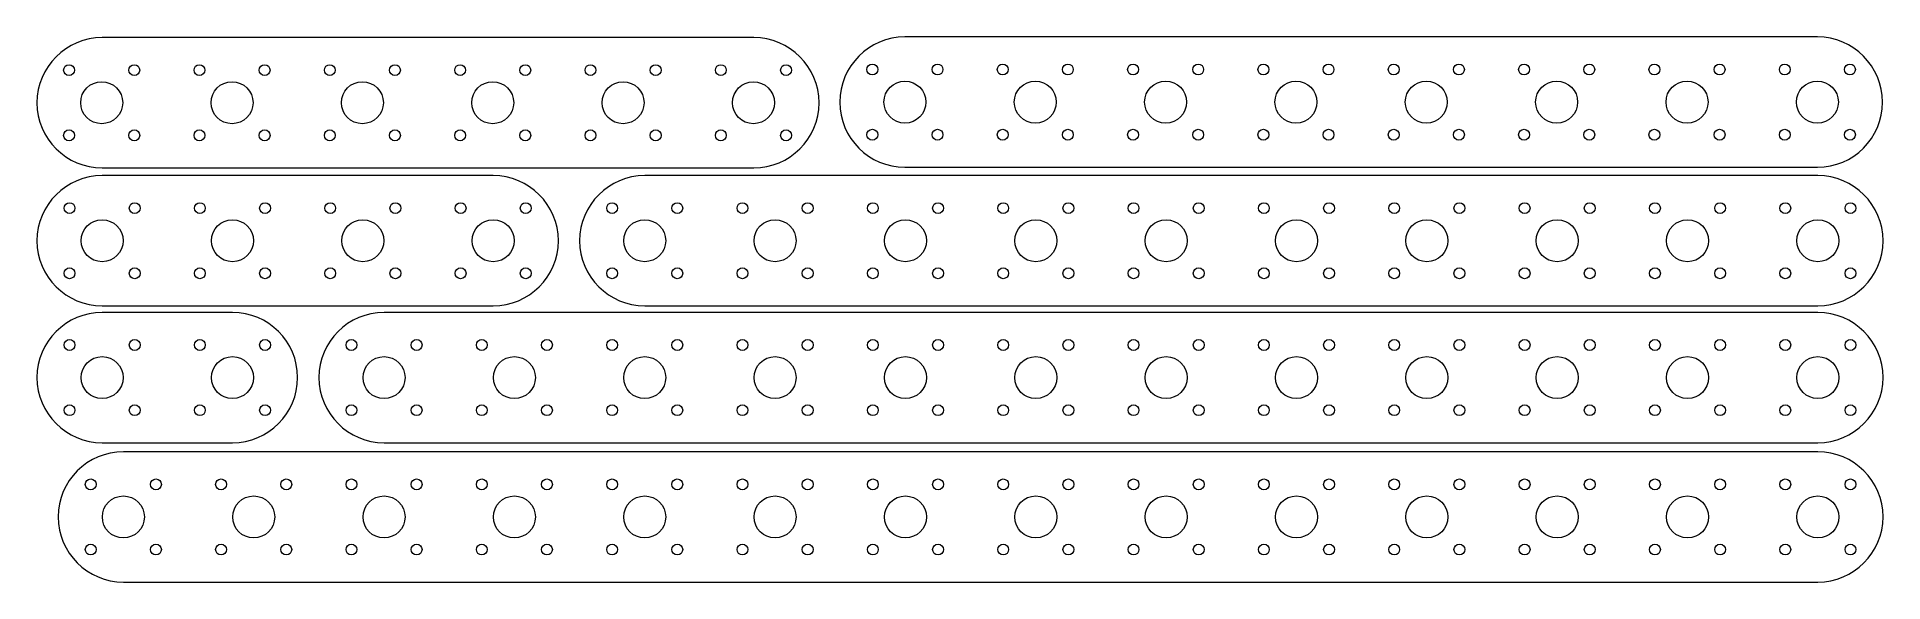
# Model space of a CAD drawing. Header units: millimetres. Extents: x 39 to 294, y -231 to -156.
import ezdxf

# ---------------------------------------------------------------- set-up
doc = ezdxf.new("R2010")
doc.units = ezdxf.units.MM
doc.header["$MEASUREMENT"] = 0
doc.layers.add('Layer 1', color=7, linetype='Continuous', lineweight=0)

msp = doc.modelspace()

# ---------------------------------------------------------------- linework, layer by layer
at = {"layer": 'Layer 1', "color": 1, "lineweight": 9}
for centre, radius in [((43.25, -160.68), 0.75), ((52.25, -160.68), 0.75), ((61.25, -160.68), 0.75), ((70.25, -160.68), 0.75), ((79.25, -160.68), 0.75), ((88.25, -160.68), 0.75), ((97.25, -160.68), 0.75), ((106.25, -160.68), 0.75), ((115.25, -160.68), 0.75), ((124.25, -160.68), 0.75), ((133.25, -160.68), 0.75), ((142.25, -160.68), 0.75), ((154.17, -160.59), 0.75), ((163.17, -160.59), 0.75), ((172.17, -160.59), 0.75), ((181.17, -160.59), 0.75), ((190.17, -160.59), 0.75), ((199.17, -160.59), 0.75), ((208.17, -160.59), 0.75), ((217.17, -160.59), 0.75), ((226.17, -160.59), 0.75), ((235.17, -160.59), 0.75), ((244.17, -160.59), 0.75), ((253.17, -160.59), 0.75), ((262.17, -160.59), 0.75), ((271.17, -160.59), 0.75), ((280.17, -160.59), 0.75), ((289.17, -160.59), 0.75), ((47.75, -165.18), 2.9), ((65.75, -165.18), 2.9), ((83.75, -165.18), 2.9), ((101.75, -165.18), 2.9), ((119.75, -165.18), 2.9), ((137.75, -165.18), 2.9), ((158.67, -165.09), 2.9), ((176.67, -165.09), 2.9), ((194.67, -165.09), 2.9), ((212.67, -165.09), 2.9), ((230.67, -165.09), 2.9), ((248.67, -165.09), 2.9), ((266.67, -165.09), 2.9), ((284.67, -165.09), 2.9), ((43.25, -169.68), 0.75), ((52.25, -169.68), 0.75), ((61.25, -169.68), 0.75), ((70.25, -169.68), 0.75), ((79.25, -169.68), 0.75), ((88.25, -169.68), 0.75), ((97.25, -169.68), 0.75), ((106.25, -169.68), 0.75), ((115.25, -169.68), 0.75), ((124.25, -169.68), 0.75), ((133.25, -169.68), 0.75), ((142.25, -169.68), 0.75), ((154.17, -169.59), 0.75), ((163.17, -169.59), 0.75), ((172.17, -169.59), 0.75), ((181.17, -169.59), 0.75), ((190.17, -169.59), 0.75), ((199.17, -169.59), 0.75), ((208.17, -169.59), 0.75), ((217.17, -169.59), 0.75), ((226.17, -169.59), 0.75), ((235.17, -169.59), 0.75), ((244.17, -169.59), 0.75), ((253.17, -169.59), 0.75), ((262.17, -169.59), 0.75), ((271.17, -169.59), 0.75), ((280.17, -169.59), 0.75), ((289.17, -169.59), 0.75), ((43.31, -179.73), 0.75), ((52.31, -179.73), 0.75), ((61.31, -179.73), 0.75), ((70.31, -179.73), 0.75), ((79.31, -179.73), 0.75), ((88.31, -179.73), 0.75), ((97.31, -179.73), 0.75), ((106.31, -179.73), 0.75), ((118.24, -179.73), 0.75), ((127.24, -179.73), 0.75), ((136.24, -179.73), 0.75), ((145.24, -179.73), 0.75), ((154.24, -179.73), 0.75), ((163.24, -179.73), 0.75), ((172.24, -179.73), 0.75), ((181.24, -179.73), 0.75), ((190.24, -179.73), 0.75), ((199.24, -179.73), 0.75), ((208.24, -179.73), 0.75), ((217.24, -179.73), 0.75), ((226.24, -179.73), 0.75), ((235.24, -179.73), 0.75), ((244.24, -179.73), 0.75), ((253.24, -179.73), 0.75), ((262.24, -179.73), 0.75), ((271.24, -179.73), 0.75), ((280.24, -179.73), 0.75), ((289.24, -179.73), 0.75), ((47.81, -184.23), 2.9), ((65.81, -184.23), 2.9), ((83.81, -184.23), 2.9), ((101.81, -184.23), 2.9), ((122.74, -184.23), 2.9), ((140.74, -184.23), 2.9), ((158.74, -184.23), 2.9), ((176.74, -184.23), 2.9), ((194.74, -184.23), 2.9), ((212.74, -184.23), 2.9), ((230.74, -184.23), 2.9), ((248.74, -184.23), 2.9), ((266.74, -184.23), 2.9), ((284.74, -184.23), 2.9), ((43.31, -188.73), 0.75), ((52.31, -188.73), 0.75), ((61.31, -188.73), 0.75), ((70.31, -188.73), 0.75), ((79.31, -188.73), 0.75), ((88.31, -188.73), 0.75), ((97.31, -188.73), 0.75), ((106.31, -188.73), 0.75), ((118.24, -188.73), 0.75), ((127.24, -188.73), 0.75), ((136.24, -188.73), 0.75), ((145.24, -188.73), 0.75), ((154.24, -188.73), 0.75), ((163.24, -188.73), 0.75), ((172.24, -188.73), 0.75), ((181.24, -188.73), 0.75), ((190.24, -188.73), 0.75), ((199.24, -188.73), 0.75), ((208.24, -188.73), 0.75), ((217.24, -188.73), 0.75), ((226.24, -188.73), 0.75), ((235.24, -188.73), 0.75), ((244.24, -188.73), 0.75), ((253.24, -188.73), 0.75), ((262.24, -188.73), 0.75), ((271.24, -188.73), 0.75), ((280.24, -188.73), 0.75), ((289.24, -188.73), 0.75), ((43.31, -198.63), 0.75), ((52.31, -198.63), 0.75), ((61.31, -198.63), 0.75), ((70.31, -198.63), 0.75), ((82.24, -198.63), 0.75), ((91.24, -198.63), 0.75), ((100.24, -198.63), 0.75), ((109.24, -198.63), 0.75), ((118.24, -198.63), 0.75), ((127.24, -198.63), 0.75), ((136.24, -198.63), 0.75), ((145.24, -198.63), 0.75), ((154.24, -198.63), 0.75), ((163.24, -198.63), 0.75), ((172.24, -198.63), 0.75), ((181.24, -198.63), 0.75), ((190.24, -198.63), 0.75), ((199.24, -198.63), 0.75), ((208.24, -198.63), 0.75), ((217.24, -198.63), 0.75), ((226.24, -198.63), 0.75), ((235.24, -198.63), 0.75), ((244.24, -198.63), 0.75), ((253.24, -198.63), 0.75), ((262.24, -198.63), 0.75), ((271.24, -198.63), 0.75), ((280.24, -198.63), 0.75), ((289.24, -198.63), 0.75), ((47.81, -203.13), 2.9), ((65.81, -203.13), 2.9), ((86.74, -203.13), 2.9), ((104.74, -203.13), 2.9), ((122.74, -203.13), 2.9), ((140.74, -203.13), 2.9), ((158.74, -203.13), 2.9), ((176.74, -203.13), 2.9), ((194.74, -203.13), 2.9), ((212.74, -203.13), 2.9), ((230.74, -203.13), 2.9), ((248.74, -203.13), 2.9), ((266.74, -203.13), 2.9), ((284.74, -203.13), 2.9), ((43.31, -207.63), 0.75), ((52.31, -207.63), 0.75), ((61.31, -207.63), 0.75), ((70.31, -207.63), 0.75), ((82.24, -207.63), 0.75), ((91.24, -207.63), 0.75), ((100.24, -207.63), 0.75), ((109.24, -207.63), 0.75), ((118.24, -207.63), 0.75), ((127.24, -207.63), 0.75), ((136.24, -207.63), 0.75), ((145.24, -207.63), 0.75), ((154.24, -207.63), 0.75), ((163.24, -207.63), 0.75), ((172.24, -207.63), 0.75), ((181.24, -207.63), 0.75), ((190.24, -207.63), 0.75), ((199.24, -207.63), 0.75), ((208.24, -207.63), 0.75), ((217.24, -207.63), 0.75), ((226.24, -207.63), 0.75), ((235.24, -207.63), 0.75), ((244.24, -207.63), 0.75), ((253.24, -207.63), 0.75), ((262.24, -207.63), 0.75), ((271.24, -207.63), 0.75), ((280.24, -207.63), 0.75), ((289.24, -207.63), 0.75), ((46.24, -217.87), 0.75), ((55.24, -217.87), 0.75), ((64.24, -217.87), 0.75), ((73.24, -217.87), 0.75), ((82.24, -217.87), 0.75), ((91.24, -217.87), 0.75), ((100.24, -217.87), 0.75), ((109.24, -217.87), 0.75), ((118.24, -217.87), 0.75), ((127.24, -217.87), 0.75), ((136.24, -217.87), 0.75), ((145.24, -217.87), 0.75), ((154.24, -217.87), 0.75), ((163.24, -217.87), 0.75), ((172.24, -217.87), 0.75), ((181.24, -217.87), 0.75), ((190.24, -217.87), 0.75), ((199.24, -217.87), 0.75), ((208.24, -217.87), 0.75), ((217.24, -217.87), 0.75), ((226.24, -217.87), 0.75), ((235.24, -217.87), 0.75), ((244.24, -217.87), 0.75), ((253.24, -217.87), 0.75), ((262.24, -217.87), 0.75), ((271.24, -217.87), 0.75), ((280.24, -217.87), 0.75), ((289.24, -217.87), 0.75), ((50.74, -222.37), 2.9), ((68.74, -222.37), 2.9), ((86.74, -222.37), 2.9), ((104.74, -222.37), 2.9), ((122.74, -222.37), 2.9), ((140.74, -222.37), 2.9), ((158.74, -222.37), 2.9), ((176.74, -222.37), 2.9), ((194.74, -222.37), 2.9), ((212.74, -222.37), 2.9), ((230.74, -222.37), 2.9), ((248.74, -222.37), 2.9), ((266.74, -222.37), 2.9), ((284.74, -222.37), 2.9), ((46.24, -226.87), 0.75), ((55.24, -226.87), 0.75), ((64.24, -226.87), 0.75), ((73.24, -226.87), 0.75), ((82.24, -226.87), 0.75), ((91.24, -226.87), 0.75), ((100.24, -226.87), 0.75), ((109.24, -226.87), 0.75), ((118.24, -226.87), 0.75), ((127.24, -226.87), 0.75), ((136.24, -226.87), 0.75), ((145.24, -226.87), 0.75), ((154.24, -226.87), 0.75), ((163.24, -226.87), 0.75), ((172.24, -226.87), 0.75), ((181.24, -226.87), 0.75), ((190.24, -226.87), 0.75), ((199.24, -226.87), 0.75), ((208.24, -226.87), 0.75), ((217.24, -226.87), 0.75), ((226.24, -226.87), 0.75), ((235.24, -226.87), 0.75), ((244.24, -226.87), 0.75), ((253.24, -226.87), 0.75), ((262.24, -226.87), 0.75), ((271.24, -226.87), 0.75), ((280.24, -226.87), 0.75), ((289.24, -226.87), 0.75)]:
    msp.add_circle(centre, radius, dxfattribs=at)
at = {"layer": 'Layer 1', "color": 7, "lineweight": 9}
for points in [[(137.81, -174.18), (137.81, -174.18), (47.81, -174.18), (47.81, -174.18), (42.86, -174.18), (38.81, -170.13), (38.81, -165.18), (38.81, -165.18), (38.81, -165.18), (38.81, -165.18), (38.81, -160.23), (42.86, -156.18), (47.81, -156.18), (47.81, -156.18), (137.81, -156.18), (137.81, -156.18), (142.76, -156.18), (146.81, -160.23), (146.81, -165.18), (146.81, -165.18), (146.81, -165.18), (146.81, -165.18), (146.81, -170.13), (142.76, -174.18), (137.81, -174.18)], [(284.67, -174.09), (284.67, -174.09), (158.67, -174.09), (158.67, -174.09), (153.72, -174.09), (149.67, -170.04), (149.67, -165.09), (149.67, -165.09), (149.67, -165.09), (149.67, -165.09), (149.67, -160.14), (153.72, -156.09), (158.67, -156.09), (158.67, -156.09), (284.67, -156.09), (284.67, -156.09), (289.62, -156.09), (293.67, -160.14), (293.67, -165.09), (293.67, -165.09), (293.67, -165.09), (293.67, -165.09), (293.67, -170.04), (289.62, -174.09), (284.67, -174.09)], [(101.81, -193.23), (101.81, -193.23), (47.81, -193.23), (47.81, -193.23), (42.86, -193.23), (38.81, -189.18), (38.81, -184.23), (38.81, -184.23), (38.81, -184.23), (38.81, -184.23), (38.81, -179.28), (42.86, -175.23), (47.81, -175.23), (47.81, -175.23), (101.81, -175.23), (101.81, -175.23), (106.76, -175.23), (110.81, -179.28), (110.81, -184.23), (110.81, -184.23), (110.81, -184.23), (110.81, -184.23), (110.81, -189.18), (106.76, -193.23), (101.81, -193.23)], [(284.74, -193.23), (284.74, -193.23), (122.74, -193.23), (122.74, -193.23), (117.79, -193.23), (113.74, -189.18), (113.74, -184.23), (113.74, -184.23), (113.74, -184.23), (113.74, -184.23), (113.74, -179.28), (117.79, -175.23), (122.74, -175.23), (122.74, -175.23), (284.74, -175.23), (284.74, -175.23), (289.69, -175.23), (293.74, -179.28), (293.74, -184.23), (293.74, -184.23), (293.74, -184.23), (293.74, -184.23), (293.74, -189.18), (289.69, -193.23), (284.74, -193.23)], [(65.81, -212.13), (65.81, -212.13), (47.81, -212.13), (47.81, -212.13), (42.86, -212.13), (38.81, -208.08), (38.81, -203.13), (38.81, -203.13), (38.81, -203.13), (38.81, -203.13), (38.81, -198.18), (42.86, -194.13), (47.81, -194.13), (47.81, -194.13), (65.81, -194.13), (65.81, -194.13), (70.76, -194.13), (74.81, -198.18), (74.81, -203.13), (74.81, -203.13), (74.81, -203.13), (74.81, -203.13), (74.81, -208.08), (70.76, -212.13), (65.81, -212.13)], [(284.74, -212.13), (284.74, -212.13), (86.74, -212.13), (86.74, -212.13), (81.79, -212.13), (77.74, -208.08), (77.74, -203.13), (77.74, -203.13), (77.74, -203.13), (77.74, -203.13), (77.74, -198.18), (81.79, -194.13), (86.74, -194.13), (86.74, -194.13), (284.74, -194.13), (284.74, -194.13), (289.69, -194.13), (293.74, -198.18), (293.74, -203.13), (293.74, -203.13), (293.74, -203.13), (293.74, -203.13), (293.74, -208.08), (289.69, -212.13), (284.74, -212.13)], [(284.74, -231.37), (284.74, -231.37), (50.74, -231.37), (50.74, -231.37), (45.79, -231.37), (41.74, -227.32), (41.74, -222.37), (41.74, -222.37), (41.74, -222.37), (41.74, -222.37), (41.74, -217.42), (45.79, -213.37), (50.74, -213.37), (50.74, -213.37), (284.74, -213.37), (284.74, -213.37), (289.69, -213.37), (293.74, -217.42), (293.74, -222.37), (293.74, -222.37), (293.74, -222.37), (293.74, -222.37), (293.74, -227.32), (289.69, -231.37), (284.74, -231.37)]]:
    msp.add_open_spline(points, degree=3, knots=[0, 0, 0, 0, 1, 1, 1, 2, 2, 2, 3, 3, 3, 4, 4, 4, 5, 5, 5, 6, 6, 6, 7, 7, 7, 8, 8, 8, 8], dxfattribs=at)

doc.saveas('drawing.dxf')
